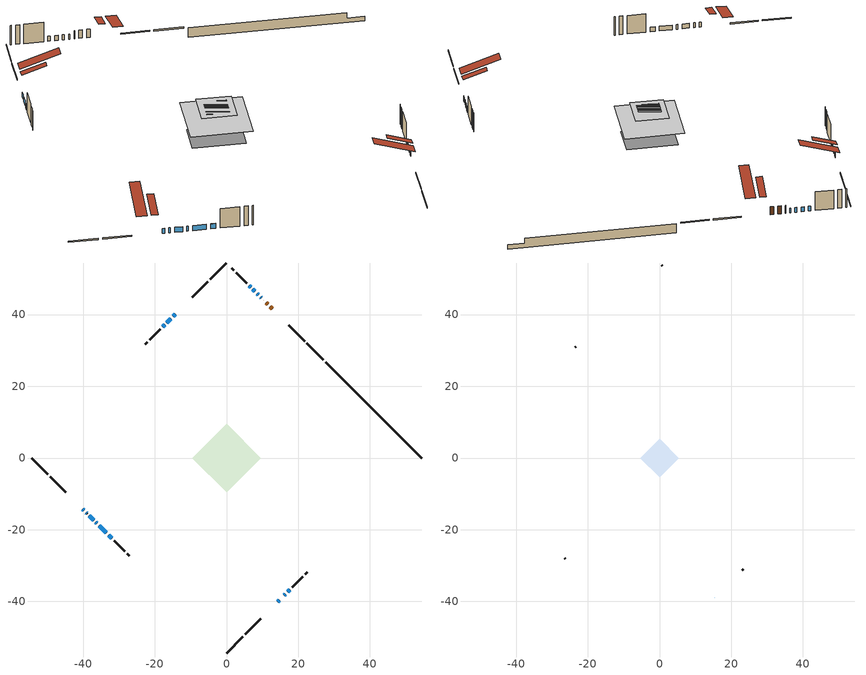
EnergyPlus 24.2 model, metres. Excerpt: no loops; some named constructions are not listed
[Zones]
conditioned space
 floor adiabatic (AdiabaticFloorConstruction): -9.52,0 0,9.52 9.52,0 0,-9.52 z3.51
 floor foundation (Slab1 construction): -6.68,1.51 -1.51,6.68 6.68,-1.51 1.51,-6.68 z-1.37
 wall outside (RimJoist1 construction): 0,-54.37 4.55,-49.82 / -54.37,0 -49.82,-4.55 / 0,54.37 -4.55,49.82 / 26.99,27.38 22.44,31.93 z1.07:1.37
 wall outside (RimJoist2 construction): 5.21,-49.17 9.62,-44.76 / -49.17,-5.21 -44.76,-9.62 / -5.21,49.17 -9.62,44.76 / 21.78,32.59 17.37,37 z1.07:1.37
 wall outside (AdiabaticWallConstruction 1): 12.75,41.63 12.21,42.16 / 11.56,42.82 11.05,43.33 / 10.39,43.98 10.36,44.02 z1.07:3.1
 wall outside (AdiabaticWallConstruction): 9.7,44.67 9.52,44.85 / 14.24,-40.13 14.76,-39.62 / 8.87,45.51 8.55,45.83 / -14.24,40.13 -14.84,39.54 / 16.12,-38.25 16.44,-37.93 / -40.13,-14.24 -39.79,-14.58 / -39.14,-15.23 -38.9,-15.48 / -38.24,-16.13 -37.07,-17.3 / -36.42,-17.96 -36.19,-18.18 / 7.89,46.48 7.38,46.99 / 6.72,47.65 6.34,48.03 / -15.49,38.88 -16.63,37.74 / 17.09,-37.28 17.61,-36.77 / -35.54,-18.84 -33.48,-20.89 / -32.82,-21.55 -32,-22.37 / -17.28,37.09 -17.8,36.57 z1.07:2.29
 wall outside (Wall1 construction): 18.26,-36.11 21.24,-33.13 / -31.35,-23.03 -28.37,-26.01 / -18.46,35.92 -21.44,32.94 / 5.69,48.69 2.71,51.67 z1.07:5.95
 wall outside (Wall2 construction): 21.9,-32.47 22.48,-31.9 / -27.71,-26.66 -27.14,-27.24 / -22.09,32.28 -22.67,31.71 / 2.05,52.32 1.48,52.9 z1.07:5.95
 wall foundation (FoundationWall1 construction): 27.65,26.73,-1.37 27.65,26.73,1.07 51.7,2.67,1.07 51.7,2.67,-0.31 54.37,0,-0.31 54.37,0,-1.37
 window (WindowConstruction 8): 9.7,44.67 9.52,44.85 z1.07:2.29
 window (WindowConstruction 7): 14.24,-40.13 14.76,-39.62 z1.07:2.29
 window (WindowConstruction 10): 8.86,45.51 8.55,45.82 z1.07:2.29
 window (WindowConstruction 11): -14.24,40.13 -14.84,39.54 z1.07:2.29
 window (WindowConstruction 12): 16.12,-38.25 16.44,-37.94 z1.07:2.29
 window (WindowConstruction 13): -40.13,-14.24 -39.79,-14.58 z1.07:2.29
 window (WindowConstruction 14): -39.14,-15.24 -38.9,-15.47 z1.07:2.29
 window (WindowConstruction 15): -38.24,-16.13 -37.07,-17.3 z1.07:2.29
 window (WindowConstruction 9): -36.42,-17.96 -36.19,-18.18 z1.07:2.29
 window (WindowConstruction): 7.89,46.48 7.38,46.99 z1.07:2.29
 window (WindowConstruction 1): 6.72,47.65 6.34,48.03 z1.07:2.29
 window (WindowConstruction 2): -15.49,38.88 -16.63,37.75 z1.07:2.29
 window (WindowConstruction 3): 17.1,-37.28 17.61,-36.77 z1.07:2.29
 window (WindowConstruction 4): -35.54,-18.84 -33.48,-20.89 z1.07:2.29
 window (WindowConstruction 5): -32.82,-21.55 -32.01,-22.37 z1.07:2.29
 window (WindowConstruction 6): -17.29,37.09 -17.8,36.58 z1.07:2.29
 door (Door): 12.75,41.63 12.21,42.16 z1.07:3.1
 door (Door 1): 11.56,42.82 11.05,43.33 z1.07:3.1
 door (Door 2): 10.39,43.98 10.36,44.02 z1.07:3.1
 ceiling adiabatic (AdiabaticFloorConstruction): 0,-9.52 9.52,0 0,9.52 -9.52,0 z3.51
 roof outside (Roof3 construction): 13.59,-40.79,5.95 9.76,-36.96,7.75 8.75,-37.97,7.75 12.58,-41.8,5.95; -40.79,-13.59,5.95 -36.96,-9.76,7.75 -37.97,-8.75,7.75 -41.8,-12.58,5.95; -13.59,40.79,5.95 -9.76,36.96,7.75 -8.75,37.97,7.75 -12.58,41.8,5.95; 13.4,40.97,5.95 9.57,37.14,7.75 10.58,36.13,7.75 14.41,39.96,5.95
attic - vented
 floor to conditioned space (Floor1 construction Reversed): -5.33,0 0,5.33 5.33,0 0,-5.33 z5.95
 floor to conditioned space (Floor2 construction Reversed): -3.56,0 0,3.56 3.56,0 0,-3.56 z5.95
 wall outside (AdiabaticWallConstruction): 15.41,-38.96 15.47,-38.91 z1.07:2.29
 wall outside (Wall3 construction): 23.13,-31.24 23.29,-31.08 / -26.48,-27.89 -26.32,-28.06 / -23.32,31.05 -23.48,30.89 / 0.82,53.56 0.66,53.72 z1.07:5.95
 window (WindowConstruction 16): 15.41,-38.96 15.47,-38.91 z1.07:2.29
 roof outside (Roof1 construction): 11.92,-42.45,5.95 5.68,-36.21,8.89 4.03,-37.86,8.89 10.28,-44.1,5.95; -42.45,-11.92,5.95 -36.21,-5.68,8.89 -37.86,-4.03,8.89 -44.1,-10.28,5.95; -11.92,42.45,5.95 -5.68,36.21,8.89 -4.03,37.86,8.89 -10.28,44.1,5.95; 15.07,39.3,5.95 8.83,33.06,8.89 10.47,31.42,8.89 16.72,37.66,5.95
[Material] Roughness=Rough; Thermal Absorptance=0.9
Name | Thickness {m} | Conductivity {W/m-K} | Density {kg/m3} | Specific Heat {J/kg-K} | Solar Absorptance | Visible Absorptance
ceiling loosefill ins | 0.0846667 | 0.0480833 | 16.02 | 1046.75 | 0.7 | 0.7
ceiling stud and cavity | 0.0889 | 42.3981 | 6.31874 | 1174.65 | 0.7 | 0.7
ceiling stud and cavity 1 | 0.1397 | 0.610272 | 65.682 | 1177.47 | 0.7 | 0.7
gypsum board | 0.0127 | 0.160291 | 801 | 837.4 | 0.6 | 0.6
gypsum board 1 | 0.00254 | 0.160291 | 801 | 837.4 | 0.6 | 0.6
[Construction]
Floor1 construction: ceiling stud and cavity, gypsum board 1
Floor2 construction: ceiling loosefill ins, ceiling stud and cavity 1, gypsum board
[EnergyManagementSystem:Program]
infil_program: Set p_m = 0.14; Set p_s = 0.22; Set s_m = 270; Set s_s = 370; Set z_m = 9.99744; Set z_s = 5.617032498853011; Set f_t = (((s_m/z_m)^p_m)*((z_s/s_s)^p_s)); Set Tdiff = tin_s-tout_s; Set dT = @Abs Tdiff; Set c = 0.118; Set Cs = 0.1053; Set Cw = 0.1515; Set n = 0.65; Set sft = (f_t*0.54); Set temp1 = ((c*Cw)*((sft*site_vw_s)^(2*n)))^2; Set Qinf = (((c*Cs*(dT^n))^2)+temp1)^0.5; Set Qinf = (@Max Qinf 0); Set mech_vent_house_fan_sensible_load_act = 0.0; Set mech_vent_house_fan_latent_load_act = 0.0; Set OASupInPb = out_pb_s; Set OASupInTemp = tout_s; Set OASupInW = out_wt_s; Set OASupRho = (@RhoAirFnPbTdbW OASupInPb OASupInTemp OASupInW); Set OASupCp = (@CpAirFnW OASupInW); Set OASupInEnth = (@HFnTdbW OASupInTemp OASupInW); Set ZoneTemp = tin_s; Set ZoneW = win_s; Set ZoneCp = (@CpAirFnW ZoneW); Set ZoneAirEnth = (@HFnTdbW ZoneTemp ZoneW); Set mech_vent_house_fan_cfis_act = 0.0; Set QWHV_cfis_sup = 0.0; Set QWHV_cfis_suppl_sup = 0.0; Set QWHV_cfis_suppl_exh = 0.0; Set Qrange = 0; Set Qbath = 0; Set Qbath = Qbath + 0.066 * mech_vent_bath_fan_0_sch_s; Set Qbath = Qbath + 0.066 * mech_vent_bath_fan_1_sch_s; Set Qdryer = 0; Set Qdryer = Qdryer + 0.00308 * clothes_dryer_exhaust_0_sch_s; Set QWHV_sup = 0.0; Set QWHV_exh = 0.0; Set Qsupply = QWHV_sup + QWHV_cfis_sup + QWHV_cfis_suppl_sup; Set Qexhaust = Qrange + Qbath + Qdryer + QWHV_exh + QWHV_cfis_suppl_exh; Set Qfan = (@Max Qexhaust Qsupply); Set Qducts = 0; If Qducts < 0; Set Qsupply = Qsupply - Qducts; Else; Set Qexhaust = Qexhaust + Qducts; EndIf; Set Qfan_with_ducts = (@Max Qexhaust Qsupply); Set Qimb = (@Abs (Qsupply - Qexhaust)); If Qinf + Qimb > 0; Set Qtot = Qfan_with_ducts + (Qinf^2) / (Qinf + Qimb); Else; Set Qtot = Qfan_with_ducts; EndIf; Set Qinf_adj = Qtot - Qfan; Set infil_flow_act = Qinf_adj; Set infil_program_Qinf = Qinf_adj; Set infil_program_Qfan = Qfan; Set Qload = Qfan; Set Effectiveness_Sens = 0.0; Set Effectiveness_Lat = 0.0; Set Fan_MFR = Qload * OASupRho; Set ZoneInEnth = OASupInEnth; Set ZoneInTemp = OASupInTemp; Set FanTotalToCond = Fan_MFR * (ZoneInEnth - ZoneAirEnth); Set FanSensToCond = Fan_MFR * ZoneCp * (ZoneInTemp - ZoneTemp); Set FanLatToCond = FanTotalToCond - FanSensToCond; Set mech_vent_house_fan_sensible_load_act = mech_vent_house_fan_sensible_load_act + FanSensToCond; Set mech_vent_house_fan_latent_load_act = mech_vent_house_fan_latent_load_act + FanLatToCond
natural_vent_program: Set Tin = tin_s; Set Tout = tout_s; Set Wout = out_wt_s; Set Pbar = out_pb_s; Set Phiout = (@RhFnTdbWPb Tout Wout Pbar); Set MaxHR = 0.0115; Set Tnvsp = (htg_sp_s + clg_sp_s) / 2; Set NVavail = natural_vent_s; Set ClgSsnAvail = cool_season; Set Qnv = 0; Set Qwhf = 0; Set whole_house_fan_mix_act = 0; Set whole_house_fan_act = 0; If ((Wout < MaxHR) && (Tin > Tout) && (Tin > Tnvsp) && (ClgSsnAvail > 0)); Set WHF_Flow = 0; Set Adj = (Tin-Tnvsp)/(Tin-Tout); Set Adj = (@Min Adj 1); Set Adj = (@Max Adj 0); If (WHF_Flow > 0); Set Qwhf = WHF_Flow*Adj; Set whole_house_fan_mix_act = WHF_Flow*Adj; Set WHF_W = 0; Set whole_house_fan_act = WHF_W*Adj; ElseIf (NVavail > 0); Set NVArea = 0.0; Set Cs = 0.00020659751346849877; Set Cw = 3.3647954689342065e-05; Set Tdiff = Tin-Tout; Set dT = (@Abs Tdiff); Set Vwind = site_vw_s; Set SGNV = NVArea*Adj*((((Cs*dT)+(Cw*(Vwind^2)))^0.5)/1000); Set MaxNV = 3.3588892822080005; Set Qnv = (@Min SGNV MaxNV); EndIf; EndIf; Set natural_vent_flow_act = Qnv; Set whole_house_fan_flow_act = Qwhf; Set natural_vent_program_Qnv = Qnv; Set natural_vent_program_Qwhf = Qwhf
total_airflows_program: Set total_infil_flow_rate = 0; Set total_mechvent_flow_rate = 0; Set total_natvent_flow_rate = 0; Set total_whf_flow_rate = 0; Set total_infil_flow_rate = total_infil_flow_rate + (infil_program_Qinf * 1); Set total_mechvent_flow_rate = total_mechvent_flow_rate + (infil_program_Qfan * 1); Set total_natvent_flow_rate = total_natvent_flow_rate + (natural_vent_program_Qnv * 1); Set total_whf_flow_rate = total_whf_flow_rate + (natural_vent_program_Qwhf * 1)
total_loads_program: Set loads_htg_tot = 0; Set loads_clg_tot = 0; If htg_load_cond > 0; Set loads_htg_tot = loads_htg_tot + (htg_load_cond - clg_load_cond) * 1.0; EndIf; Set loads_htg_tot = (@Max loads_htg_tot 0); If clg_load_cond > 0; Set loads_clg_tot = loads_clg_tot + (clg_load_cond - htg_load_cond) * 0.0; EndIf; Set loads_clg_tot = (@Max loads_clg_tot 0)
unit_heater_supply_fan_disaggregate_program: Set unit_heater_supply_fan_primary_htg = 0; If unit_heater_htg_coil_s > 0; Set unit_heater_supply_fan_primary_htg = unit_heater_supply_fan_s; EndIf
unmet_hours_program: Set htg_unmet_hours = 0; Set clg_unmet_hours = 0; Set unit_htg_unmet_hours = 0; If ((DayOfYear >= 1) && (DayOfYear <= 365)); Set unit_htg_unmet_hours = unit_htg_unmet_hours + conditioned_space_htg_unmet_s; If unit_htg_unmet_hours > htg_unmet_hours; Set htg_unmet_hours = unit_htg_unmet_hours; EndIf; EndIf
water_heater_EC_adj: If WarmupFlag == 0; Set dhw_e_cons = water_heater_energy + water_heater_on_cycle_parasitic + water_heater_off_cycle_parasitic; Set water_heater_ec_adj_act = 0.0 * dhw_e_cons / 1; EndIf
[EnergyManagementSystem:ProgramCallingManager]
boiler_hydronic_pump_disaggregate_program_calling_manager: EndOfSystemTimestepBeforeHVACReporting; boiler_hydronic_pump_disaggregate_program
boiler_hydronic_pump_power_program_calling_manager: EndOfSystemTimestepBeforeHVACReporting; boiler_hydronic_pump_power_program
component_loads_program_calling_manager: EndOfZoneTimestepAfterZoneReporting; component_loads_program
fridge_schedule_program_calling_manager: BeginZoneTimestepAfterInitHeatBalance; fridge_schedule_program
infil_program_calling_manager: BeginZoneTimestepAfterInitHeatBalance; infil_program
natural_vent_program_calling_manager: BeginZoneTimestepAfterInitHeatBalance; natural_vent_program
total_airflows_program_calling_manager: EndOfZoneTimestepAfterZoneReporting; total_airflows_program
total_loads_program_calling_manager: EndOfZoneTimestepAfterZoneReporting; total_loads_program
unit_heater_supply_fan_disaggregate_program_calling_manager: EndOfSystemTimestepBeforeHVACReporting; unit_heater_supply_fan_disaggregate_program
unmet_hours_program_calling_manager: EndOfZoneTimestepBeforeZoneReporting; unmet_hours_program
water_heater_EC_adj_ProgramManager: EndOfSystemTimestepBeforeHVACReporting; water_heater_EC_adj
[EnergyManagementSystem:OutputVariable] Type of Data in Variable=Summed
Name | EMS Variable | Update Frequency | EMS Program or Subroutine | Units
boiler hydronic pump disaggregate htg primary | boiler_hydronic_pump_primary_htg | SystemTimestep | boiler_hydronic_pump_disaggregate_program | J
unit heater supply fan disaggregate htg primary | unit_heater_supply_fan_primary_htg | SystemTimestep | unit_heater_supply_fan_disaggregate_program | J
loads_htg_tot_peakload_outvar; loads_htg_tot_annual_outvar; Energy Management System Output Variable 1; Energy Management System Output Variable 45 | loads_htg_tot | ZoneTimestep | total_loads_program | J
loads_clg_tot_peakload_outvar; loads_clg_tot_annual_outvar; Energy Management System Output Variable 2; Energy Management System Output Variable 46 | loads_clg_tot | ZoneTimestep | total_loads_program | J
htg_unmet_hours_annual_outvar; Energy Management System Output Variable 3 | htg_unmet_hours | ZoneTimestep | unmet_hours_program | hr
clg_unmet_hours_annual_outvar; Energy Management System Output Variable 4 | clg_unmet_hours | ZoneTimestep | unmet_hours_program | hr
loads_htg_roofs_annual_outvar; Energy Management System Output Variable 5 | loads_htg_roofs | ZoneTimestep | component_loads_program | J
loads_htg_ceilings_annual_outvar; Energy Management System Output Variable 6 | loads_htg_ceilings | ZoneTimestep | component_loads_program | J
loads_htg_walls_annual_outvar; Energy Management System Output Variable 7 | loads_htg_walls | ZoneTimestep | component_loads_program | J
loads_htg_rim_joists_annual_outvar; Energy Management System Output Variable 8 | loads_htg_rim_joists | ZoneTimestep | component_loads_program | J
loads_htg_foundation_walls_annual_outvar; Energy Management System Output Variable 9 | loads_htg_foundation_walls | ZoneTimestep | component_loads_program | J
loads_htg_doors_annual_outvar; Energy Management System Output Variable 10 | loads_htg_doors | ZoneTimestep | component_loads_program | J
loads_htg_windows_conduction_annual_outvar; Energy Management System Output Variable 11 | loads_htg_windows_conduction | ZoneTimestep | component_loads_program | J
loads_htg_windows_solar_annual_outvar; Energy Management System Output Variable 12 | loads_htg_windows_solar | ZoneTimestep | component_loads_program | J
loads_htg_skylights_conduction_annual_outvar; Energy Management System Output Variable 13 | loads_htg_skylights_conduction | ZoneTimestep | component_loads_program | J
loads_htg_skylights_solar_annual_outvar; Energy Management System Output Variable 14 | loads_htg_skylights_solar | ZoneTimestep | component_loads_program | J
loads_htg_floors_annual_outvar; Energy Management System Output Variable 15 | loads_htg_floors | ZoneTimestep | component_loads_program | J
loads_htg_slabs_annual_outvar; Energy Management System Output Variable 16 | loads_htg_slabs | ZoneTimestep | component_loads_program | J
loads_htg_internal_mass_annual_outvar; Energy Management System Output Variable 17 | loads_htg_internal_mass | ZoneTimestep | component_loads_program | J
loads_htg_infil_annual_outvar; Energy Management System Output Variable 18 | loads_htg_infil | ZoneTimestep | component_loads_program | J
loads_htg_natvent_annual_outvar; Energy Management System Output Variable 19 | loads_htg_natvent | ZoneTimestep | component_loads_program | J
loads_htg_mechvent_annual_outvar; Energy Management System Output Variable 20 | loads_htg_mechvent | ZoneTimestep | component_loads_program | J
loads_htg_whf_annual_outvar; Energy Management System Output Variable 21 | loads_htg_whf | ZoneTimestep | component_loads_program | J
loads_htg_ducts_annual_outvar; Energy Management System Output Variable 22 | loads_htg_ducts | ZoneTimestep | component_loads_program | J
loads_htg_intgains_annual_outvar; Energy Management System Output Variable 23 | loads_htg_intgains | ZoneTimestep | component_loads_program | J
loads_htg_lighting_annual_outvar; Energy Management System Output Variable 24 | loads_htg_lighting | ZoneTimestep | component_loads_program | J
loads_clg_roofs_annual_outvar; Energy Management System Output Variable 25 | loads_clg_roofs | ZoneTimestep | component_loads_program | J
loads_clg_ceilings_annual_outvar; Energy Management System Output Variable 26 | loads_clg_ceilings | ZoneTimestep | component_loads_program | J
loads_clg_walls_annual_outvar; Energy Management System Output Variable 27 | loads_clg_walls | ZoneTimestep | component_loads_program | J
loads_clg_rim_joists_annual_outvar; Energy Management System Output Variable 28 | loads_clg_rim_joists | ZoneTimestep | component_loads_program | J
loads_clg_foundation_walls_annual_outvar; Energy Management System Output Variable 29 | loads_clg_foundation_walls | ZoneTimestep | component_loads_program | J
loads_clg_doors_annual_outvar; Energy Management System Output Variable 30 | loads_clg_doors | ZoneTimestep | component_loads_program | J
loads_clg_windows_conduction_annual_outvar; Energy Management System Output Variable 31 | loads_clg_windows_conduction | ZoneTimestep | component_loads_program | J
loads_clg_windows_solar_annual_outvar; Energy Management System Output Variable 32 | loads_clg_windows_solar | ZoneTimestep | component_loads_program | J
loads_clg_skylights_conduction_annual_outvar; Energy Management System Output Variable 33 | loads_clg_skylights_conduction | ZoneTimestep | component_loads_program | J
loads_clg_skylights_solar_annual_outvar; Energy Management System Output Variable 34 | loads_clg_skylights_solar | ZoneTimestep | component_loads_program | J
loads_clg_floors_annual_outvar; Energy Management System Output Variable 35 | loads_clg_floors | ZoneTimestep | component_loads_program | J
loads_clg_slabs_annual_outvar; Energy Management System Output Variable 36 | loads_clg_slabs | ZoneTimestep | component_loads_program | J
loads_clg_internal_mass_annual_outvar; Energy Management System Output Variable 37 | loads_clg_internal_mass | ZoneTimestep | component_loads_program | J
loads_clg_infil_annual_outvar; Energy Management System Output Variable 38 | loads_clg_infil | ZoneTimestep | component_loads_program | J
loads_clg_natvent_annual_outvar; Energy Management System Output Variable 39 | loads_clg_natvent | ZoneTimestep | component_loads_program | J
loads_clg_mechvent_annual_outvar; Energy Management System Output Variable 40 | loads_clg_mechvent | ZoneTimestep | component_loads_program | J
loads_clg_whf_annual_outvar; Energy Management System Output Variable 41 | loads_clg_whf | ZoneTimestep | component_loads_program | J
loads_clg_ducts_annual_outvar; Energy Management System Output Variable 42 | loads_clg_ducts | ZoneTimestep | component_loads_program | J
loads_clg_intgains_annual_outvar; Energy Management System Output Variable 43 | loads_clg_intgains | ZoneTimestep | component_loads_program | J
loads_clg_lighting_annual_outvar; Energy Management System Output Variable 44 | loads_clg_lighting | ZoneTimestep | component_loads_program | J
[Schedule:Day:Interval]
interior lighting schedule day: No, 01:00, 0.108182, 04:00, 0.0901515, 05:00, 0.0991667, 06:00, 0.162273, 07:00, 0.270455, 08:00, 0.342576, 10:00, 0.369621, 11:00, 0.351591, 12:00, 0.333561, 13:00, 0.324545, 14:00, 0.31553, 15:00, 0.333561, 16:00, 0.369621, 17:00, 0.450758, 18:00, 0.585985, 19:00, 0.775303, 20:00, 0.955606, 21:00, 0.991667, 22:00, 0.712197, 23:00, 0.360606, 24:00, 0.162273
interior lighting schedule day 1: No, 01:00, 0.100909, 04:00, 0.0840909, 05:00, 0.0925, 06:00, 0.151364, 07:00, 0.252273, 08:00, 0.319545, 10:00, 0.344773, 11:00, 0.327955, 12:00, 0.311136, 13:00, 0.302727, 14:00, 0.294318, 15:00, 0.311136, 16:00, 0.344773, 17:00, 0.420455, 18:00, 0.546591, 19:00, 0.723182, 20:00, 0.891364, 21:00, 0.925, 22:00, 0.664318, 23:00, 0.336364, 24:00, 0.151364
interior lighting schedule day 2: No, 01:00, 0.0927273, 04:00, 0.0772727, 05:00, 0.085, 06:00, 0.139091, 07:00, 0.231818, 08:00, 0.293636, 10:00, 0.316818, 11:00, 0.301364, 12:00, 0.285909, 13:00, 0.278182, 14:00, 0.270455, 15:00, 0.285909, 16:00, 0.316818, 17:00, 0.386364, 18:00, 0.502273, 19:00, 0.664545, 20:00, 0.819091, 21:00, 0.85, 22:00, 0.610455, 23:00, 0.309091, 24:00, 0.139091
interior lighting schedule day 3: No, 01:00, 0.0845455, 04:00, 0.0704545, 05:00, 0.0775, 06:00, 0.126818, 07:00, 0.211364, 08:00, 0.267727, 10:00, 0.288864, 11:00, 0.274773, 12:00, 0.260682, 13:00, 0.253636, 14:00, 0.246591, 15:00, 0.260682, 16:00, 0.288864, 17:00, 0.352273, 18:00, 0.457955, 19:00, 0.605909, 20:00, 0.746818, 21:00, 0.775, 22:00, 0.556591, 23:00, 0.281818, 24:00, 0.126818
interior lighting schedule day 4: No, 01:00, 0.0763636, 04:00, 0.0636364, 05:00, 0.07, 06:00, 0.114545, 07:00, 0.190909, 08:00, 0.241818, 10:00, 0.260909, 11:00, 0.248182, 12:00, 0.235455, 13:00, 0.229091, 14:00, 0.222727, 15:00, 0.235455, 16:00, 0.260909, 17:00, 0.318182, 18:00, 0.413636, 19:00, 0.547273, 20:00, 0.674545, 21:00, 0.7, 22:00, 0.502727, 23:00, 0.254545, 24:00, 0.114545
interior lighting schedule day 5: No, 01:00, 0.0727273, 04:00, 0.0606061, 05:00, 0.0666667, 06:00, 0.109091, 07:00, 0.181818, 08:00, 0.230303, 10:00, 0.248485, 11:00, 0.236364, 12:00, 0.224242, 13:00, 0.218182, 14:00, 0.212121, 15:00, 0.224242, 16:00, 0.248485, 17:00, 0.30303, 18:00, 0.393939, 19:00, 0.521212, 20:00, 0.642424, 21:00, 0.666667, 22:00, 0.478788, 23:00, 0.242424, 24:00, 0.109091
interior lighting schedule day 6: No, 01:00, 0.0745455, 04:00, 0.0621212, 05:00, 0.0683333, 06:00, 0.111818, 07:00, 0.186364, 08:00, 0.236061, 10:00, 0.254697, 11:00, 0.242273, 12:00, 0.229848, 13:00, 0.223636, 14:00, 0.217424, 15:00, 0.229848, 16:00, 0.254697, 17:00, 0.310606, 18:00, 0.403788, 19:00, 0.534242, 20:00, 0.658485, 21:00, 0.683333, 22:00, 0.490758, 23:00, 0.248485, 24:00, 0.111818
interior lighting schedule day 7: No, 01:00, 0.08, 04:00, 0.0666667, 05:00, 0.0733333, 06:00, 0.12, 07:00, 0.2, 08:00, 0.253333, 10:00, 0.273333, 11:00, 0.26, 12:00, 0.246667, 13:00, 0.24, 14:00, 0.233333, 15:00, 0.246667, 16:00, 0.273333, 17:00, 0.333333, 18:00, 0.433333, 19:00, 0.573333, 20:00, 0.706667, 21:00, 0.733333, 22:00, 0.526667, 23:00, 0.266667, 24:00, 0.12
interior lighting schedule day 8: No, 01:00, 0.0890909, 04:00, 0.0742424, 05:00, 0.0816667, 06:00, 0.133636, 07:00, 0.222727, 08:00, 0.282121, 10:00, 0.304394, 11:00, 0.289545, 12:00, 0.274697, 13:00, 0.267273, 14:00, 0.259848, 15:00, 0.274697, 16:00, 0.304394, 17:00, 0.371212, 18:00, 0.482576, 19:00, 0.638485, 20:00, 0.78697, 21:00, 0.816667, 22:00, 0.586515, 23:00, 0.29697, 24:00, 0.133636
interior lighting schedule day 9: No, 01:00, 0.0972727, 04:00, 0.0810606, 05:00, 0.0891667, 06:00, 0.145909, 07:00, 0.243182, 08:00, 0.30803, 10:00, 0.332348, 11:00, 0.316136, 12:00, 0.299924, 13:00, 0.291818, 14:00, 0.283712, 15:00, 0.299924, 16:00, 0.332348, 17:00, 0.405303, 18:00, 0.526894, 19:00, 0.697121, 20:00, 0.859242, 21:00, 0.891667, 22:00, 0.640379, 23:00, 0.324242, 24:00, 0.145909
interior lighting schedule day 10: No, 01:00, 0.105455, 04:00, 0.0878788, 05:00, 0.0966667, 06:00, 0.158182, 07:00, 0.263636, 08:00, 0.333939, 10:00, 0.360303, 11:00, 0.342727, 12:00, 0.325152, 13:00, 0.316364, 14:00, 0.307576, 15:00, 0.325152, 16:00, 0.360303, 17:00, 0.439394, 18:00, 0.571212, 19:00, 0.755758, 20:00, 0.931515, 21:00, 0.966667, 22:00, 0.694242, 23:00, 0.351515, 24:00, 0.158182
interior lighting schedule day 11: No, 01:00, 0.109091, 04:00, 0.0909091, 05:00, 0.1, 06:00, 0.163636, 07:00, 0.272727, 08:00, 0.345455, 10:00, 0.372727, 11:00, 0.354545, 12:00, 0.336364, 13:00, 0.327273, 14:00, 0.318182, 15:00, 0.336364, 16:00, 0.372727, 17:00, 0.454545, 18:00, 0.590909, 19:00, 0.781818, 20:00, 0.963636, 21:00, 1, 22:00, 0.718182, 23:00, 0.363636, 24:00, 0.163636
interior lighting schedule default day; occupants schedule default day; clothes dryer schedule default day; cooking range schedule default day; mech vent bath fan 0 schedule default day; mech vent bath fan 1 schedule default day; misc plug loads schedule default day; general water use schedule default day; clothes dryer exhaust 0 schedule default day; cooling season schedule day; cooling season schedule day 2; cooling season schedule default day; exterior lighting schedule default day; natural vent schedule default day: No, 24:00, 0
occupants schedule day: No, 05:00, 0.426829, 06:00, 0.719512, 07:00, 1, 08:00, 0.670732, 09:00, 0.329268, 14:00, 0.170732, 15:00, 0.231707, 16:00, 0.329268, 17:00, 0.5, 18:00, 0.670732, 19:00, 0.829268, 21:00, 1, 22:00, 0.853659, 23:00, 0.646341, 24:00, 0.426829
clothes dryer schedule day; clothes dryer exhaust 0 schedule day: No, 01:00, 0.123457, 02:00, 0.0740741, 03:00, 0.0493827, 04:00, 0.0246914, 05:00, 0.0493827, 06:00, 0.0740741, 07:00, 0.197531, 08:00, 0.395062, 09:00, 0.592593, 10:00, 0.839506, 11:00, 0.962963, 12:00, 1, 13:00, 0.91358, 14:00, 0.82716, 15:00, 0.716049, 16:00, 0.753086, 17:00, 0.679012, 18:00, 0.666667, 20:00, 0.62963, 21:00, 0.641975, 22:00, 0.666667, 23:00, 0.54321, 24:00, 0.296296
cooking range schedule day: No, 05:00, 0.0597015, 06:00, 0.11194, 07:00, 0.171642, 08:00, 0.291045, 11:00, 0.343284, 12:00, 0.402985, 13:00, 0.462687, 14:00, 0.343284, 15:00, 0.291045, 16:00, 0.402985, 17:00, 0.567164, 18:00, 1, 19:00, 0.850746, 20:00, 0.432836, 21:00, 0.291045, 22:00, 0.231343, 23:00, 0.171642, 24:00, 0.11194
mech vent bath fan 0 schedule day; mech vent bath fan 1 schedule day: No, 07:00, 0, 08:00, 1, 09:00, 0.2, 24:00, 0
misc plug loads schedule day: No, 06:00, 0.705882, 07:00, 0.745098, 08:00, 0.803922, 15:00, 0.823529, 16:00, 0.862745, 17:00, 0.921569, 18:00, 0.980392, 19:00, 1, 20:00, 0.980392, 21:00, 0.941176, 22:00, 0.862745, 23:00, 0.784314, 24:00, 0.72549
general water use schedule day: No, 01:00, 0.315068, 03:00, 0.287671, 04:00, 0.342466, 05:00, 0.369863, 06:00, 0.520548, 07:00, 0.60274, 08:00, 0.534247, 10:00, 0.506849, 11:00, 0.465753, 14:00, 0.479452, 15:00, 0.534247, 16:00, 0.589041, 17:00, 0.69863, 18:00, 0.876712, 19:00, 0.890411, 20:00, 0.986301, 21:00, 1, 22:00, 0.863014, 23:00, 0.616438, 24:00, 0.465753
cooling season schedule day 1: No, 24:00, 1
exterior lighting schedule day: No, 01:00, 0.566667, 03:00, 0.524167, 05:00, 0.495833, 06:00, 0.5525, 07:00, 0.623333, 08:00, 0.580833, 09:00, 0.439167, 10:00, 0.354167, 12:00, 0.34, 13:00, 0.354167, 14:00, 0.396667, 15:00, 0.425, 16:00, 0.495833, 17:00, 0.623333, 18:00, 0.793333, 19:00, 0.906667, 20:00, 0.963333, 21:00, 0.991667, 22:00, 0.920833, 23:00, 0.793333, 24:00, 0.665833
exterior lighting schedule day 1: No, 01:00, 0.528571, 03:00, 0.488929, 05:00, 0.4625, 06:00, 0.515357, 07:00, 0.581429, 08:00, 0.541786, 09:00, 0.409643, 10:00, 0.330357, 12:00, 0.317143, 13:00, 0.330357, 14:00, 0.37, 15:00, 0.396429, 16:00, 0.4625, 17:00, 0.581429, 18:00, 0.74, 19:00, 0.845714, 20:00, 0.898571, 21:00, 0.925, 22:00, 0.858929, 23:00, 0.74, 24:00, 0.621071
exterior lighting schedule day 10: No, 01:00, 0.552381, 03:00, 0.510952, 05:00, 0.483333, 06:00, 0.538571, 07:00, 0.607619, 08:00, 0.56619, 09:00, 0.428095, 10:00, 0.345238, 12:00, 0.331429, 13:00, 0.345238, 14:00, 0.386667, 15:00, 0.414286, 16:00, 0.483333, 17:00, 0.607619, 18:00, 0.773333, 19:00, 0.88381, 20:00, 0.939048, 21:00, 0.966667, 22:00, 0.897619, 23:00, 0.773333, 24:00, 0.649048
exterior lighting schedule day 11: No, 01:00, 0.571429, 03:00, 0.528571, 05:00, 0.5, 06:00, 0.557143, 07:00, 0.628571, 08:00, 0.585714, 09:00, 0.442857, 10:00, 0.357143, 12:00, 0.342857, 13:00, 0.357143, 14:00, 0.4, 15:00, 0.428571, 16:00, 0.5, 17:00, 0.628571, 18:00, 0.8, 19:00, 0.914286, 20:00, 0.971429, 21:00, 1, 22:00, 0.928571, 23:00, 0.8, 24:00, 0.671429
exterior lighting schedule day 2: No, 01:00, 0.485714, 03:00, 0.449286, 05:00, 0.425, 06:00, 0.473571, 07:00, 0.534286, 08:00, 0.497857, 09:00, 0.376429, 10:00, 0.303571, 12:00, 0.291429, 13:00, 0.303571, 14:00, 0.34, 15:00, 0.364286, 16:00, 0.425, 17:00, 0.534286, 18:00, 0.68, 19:00, 0.777143, 20:00, 0.825714, 21:00, 0.85, 22:00, 0.789286, 23:00, 0.68, 24:00, 0.570714
exterior lighting schedule day 3: No, 01:00, 0.442857, 03:00, 0.409643, 05:00, 0.3875, 06:00, 0.431786, 07:00, 0.487143, 08:00, 0.453929, 09:00, 0.343214, 10:00, 0.276786, 12:00, 0.265714, 13:00, 0.276786, 14:00, 0.31, 15:00, 0.332143, 16:00, 0.3875, 17:00, 0.487143, 18:00, 0.62, 19:00, 0.708571, 20:00, 0.752857, 21:00, 0.775, 22:00, 0.719643, 23:00, 0.62, 24:00, 0.520357
exterior lighting schedule day 4: No, 01:00, 0.4, 03:00, 0.37, 05:00, 0.35, 06:00, 0.39, 07:00, 0.44, 08:00, 0.41, 09:00, 0.31, 10:00, 0.25, 12:00, 0.24, 13:00, 0.25, 14:00, 0.28, 15:00, 0.3, 16:00, 0.35, 17:00, 0.44, 18:00, 0.56, 19:00, 0.64, 20:00, 0.68, 21:00, 0.7, 22:00, 0.65, 23:00, 0.56, 24:00, 0.47
exterior lighting schedule day 5: No, 01:00, 0.380952, 03:00, 0.352381, 05:00, 0.333333, 06:00, 0.371429, 07:00, 0.419048, 08:00, 0.390476, 09:00, 0.295238, 10:00, 0.238095, 12:00, 0.228571, 13:00, 0.238095, 14:00, 0.266667, 15:00, 0.285714, 16:00, 0.333333, 17:00, 0.419048, 18:00, 0.533333, 19:00, 0.609524, 20:00, 0.647619, 21:00, 0.666667, 22:00, 0.619048, 23:00, 0.533333, 24:00, 0.447619
exterior lighting schedule day 6: No, 01:00, 0.390476, 03:00, 0.36119, 05:00, 0.341667, 06:00, 0.380714, 07:00, 0.429524, 08:00, 0.400238, 09:00, 0.302619, 10:00, 0.244048, 12:00, 0.234286, 13:00, 0.244048, 14:00, 0.273333, 15:00, 0.292857, 16:00, 0.341667, 17:00, 0.429524, 18:00, 0.546667, 19:00, 0.624762, 20:00, 0.66381, 21:00, 0.683333, 22:00, 0.634524, 23:00, 0.546667, 24:00, 0.45881
exterior lighting schedule day 7: No, 01:00, 0.419048, 03:00, 0.387619, 05:00, 0.366667, 06:00, 0.408571, 07:00, 0.460952, 08:00, 0.429524, 09:00, 0.324762, 10:00, 0.261905, 12:00, 0.251429, 13:00, 0.261905, 14:00, 0.293333, 15:00, 0.314286, 16:00, 0.366667, 17:00, 0.460952, 18:00, 0.586667, 19:00, 0.670476, 20:00, 0.712381, 21:00, 0.733333, 22:00, 0.680952, 23:00, 0.586667, 24:00, 0.492381
exterior lighting schedule day 8: No, 01:00, 0.466667, 03:00, 0.431667, 05:00, 0.408333, 06:00, 0.455, 07:00, 0.513333, 08:00, 0.478333, 09:00, 0.361667, 10:00, 0.291667, 12:00, 0.28, 13:00, 0.291667, 14:00, 0.326667, 15:00, 0.35, 16:00, 0.408333, 17:00, 0.513333, 18:00, 0.653333, 19:00, 0.746667, 20:00, 0.793333, 21:00, 0.816667, 22:00, 0.758333, 23:00, 0.653333, 24:00, 0.548333
exterior lighting schedule day 9: No, 01:00, 0.509524, 03:00, 0.47131, 05:00, 0.445833, 06:00, 0.496786, 07:00, 0.560476, 08:00, 0.522262, 09:00, 0.394881, 10:00, 0.318452, 12:00, 0.305714, 13:00, 0.318452, 14:00, 0.356667, 15:00, 0.382143, 16:00, 0.445833, 17:00, 0.560476, 18:00, 0.713333, 19:00, 0.815238, 20:00, 0.86619, 21:00, 0.891667, 22:00, 0.827976, 23:00, 0.713333, 24:00, 0.59869
[Schedule:Week:Daily]
clothes dryer exhaust 0 schedule Week Rule - Jan1-Dec31: clothes dryer exhaust 0 schedule day, clothes dryer exhaust 0 schedule day, clothes dryer exhaust 0 schedule day, clothes dryer exhaust 0 schedule day, clothes dryer exhaust 0 schedule day, clothes dryer exhaust 0 schedule day, clothes dryer exhaust 0 schedule day, clothes dryer exhaust 0 schedule default day, clothes dryer exhaust 0 schedule default day, clothes dryer exhaust 0 schedule default day, clothes dryer exhaust 0 schedule default day, clothes dryer exhaust 0 schedule default day
cooling season schedule Week Rule - Jan1-May26: cooling season schedule day, cooling season schedule day, cooling season schedule day, cooling season schedule day, cooling season schedule day, cooling season schedule day, cooling season schedule day, cooling season schedule default day, cooling season schedule default day, cooling season schedule default day, cooling season schedule default day, cooling season schedule default day
cooling season schedule Week Rule - May27-Jun2: cooling season schedule day, cooling season schedule day, cooling season schedule day, cooling season schedule day, cooling season schedule day, cooling season schedule day 1, cooling season schedule day 1, cooling season schedule default day, cooling season schedule default day, cooling season schedule default day, cooling season schedule default day, cooling season schedule default day
cooling season schedule Week Rule - Jun3-Aug25: cooling season schedule day 1, cooling season schedule day 1, cooling season schedule day 1, cooling season schedule day 1, cooling season schedule day 1, cooling season schedule day 1, cooling season schedule day 1, cooling season schedule default day, cooling season schedule default day, cooling season schedule default day, cooling season schedule default day, cooling season schedule default day
cooling season schedule Week Rule - Aug26-Sep1: cooling season schedule day 1, cooling season schedule day 1, cooling season schedule day 1, cooling season schedule day 1, cooling season schedule day 1, cooling season schedule day 1, cooling season schedule day 2, cooling season schedule default day, cooling season schedule default day, cooling season schedule default day, cooling season schedule default day, cooling season schedule default day
cooling season schedule Week Rule - Sep2-Dec31: cooling season schedule day 2, cooling season schedule day 2, cooling season schedule day 2, cooling season schedule day 2, cooling season schedule day 2, cooling season schedule day 2, cooling season schedule day 2, cooling season schedule default day, cooling season schedule default day, cooling season schedule default day, cooling season schedule default day, cooling season schedule default day
exterior lighting schedule Week Rule - Sep2-Sep29: exterior lighting schedule day 8, exterior lighting schedule day 8, exterior lighting schedule day 8, exterior lighting schedule day 8, exterior lighting schedule day 8, exterior lighting schedule day 8, exterior lighting schedule day 8, exterior lighting schedule default day, exterior lighting schedule default day, exterior lighting schedule default day, exterior lighting schedule default day, exterior lighting schedule default day
exterior lighting schedule Week Rule - Sep30-Oct6: exterior lighting schedule day 8, exterior lighting schedule day 9, exterior lighting schedule day 9, exterior lighting schedule day 9, exterior lighting schedule day 9, exterior lighting schedule day 9, exterior lighting schedule day 9, exterior lighting schedule default day, exterior lighting schedule default day, exterior lighting schedule default day, exterior lighting schedule default day, exterior lighting schedule default day
exterior lighting schedule Week Rule - Oct7-Oct27: exterior lighting schedule day 9, exterior lighting schedule day 9, exterior lighting schedule day 9, exterior lighting schedule day 9, exterior lighting schedule day 9, exterior lighting schedule day 9, exterior lighting schedule day 9, exterior lighting schedule default day, exterior lighting schedule default day, exterior lighting schedule default day, exterior lighting schedule default day, exterior lighting schedule default day
exterior lighting schedule Week Rule - Oct28-Nov3: exterior lighting schedule day 9, exterior lighting schedule day 9, exterior lighting schedule day 9, exterior lighting schedule day 9, exterior lighting schedule day 10, exterior lighting schedule day 10, exterior lighting schedule day 10, exterior lighting schedule default day, exterior lighting schedule default day, exterior lighting schedule default day, exterior lighting schedule default day, exterior lighting schedule default day
exterior lighting schedule Week Rule - Nov4-Nov24: exterior lighting schedule day 10, exterior lighting schedule day 10, exterior lighting schedule day 10, exterior lighting schedule day 10, exterior lighting schedule day 10, exterior lighting schedule day 10, exterior lighting schedule day 10, exterior lighting schedule default day, exterior lighting schedule default day, exterior lighting schedule default day, exterior lighting schedule default day, exterior lighting schedule default day
exterior lighting schedule Week Rule - Nov25-Dec1: exterior lighting schedule day 10, exterior lighting schedule day 10, exterior lighting schedule day 10, exterior lighting schedule day 10, exterior lighting schedule day 10, exterior lighting schedule day 10, exterior lighting schedule day 11, exterior lighting schedule default day, exterior lighting schedule default day, exterior lighting schedule default day, exterior lighting schedule default day, exterior lighting schedule default day
exterior lighting schedule Week Rule - Dec2-Dec31: exterior lighting schedule day 11, exterior lighting schedule day 11, exterior lighting schedule day 11, exterior lighting schedule day 11, exterior lighting schedule day 11, exterior lighting schedule day 11, exterior lighting schedule day 11, exterior lighting schedule default day, exterior lighting schedule default day, exterior lighting schedule default day, exterior lighting schedule default day, exterior lighting schedule default day
natural vent schedule Week Rule - Jan1-Dec31: natural vent schedule default day, natural vent schedule default day, natural vent schedule default day, natural vent schedule default day, natural vent schedule default day, natural vent schedule default day, natural vent schedule default day, natural vent schedule default day, natural vent schedule default day, natural vent schedule default day, natural vent schedule default day, natural vent schedule default day
[Schedule:Year]
clothes dryer exhaust 0 schedule: clothes dryer exhaust 0 schedule Week Rule - Jan1-Dec31, 1, 1, 12, 31
cooling season schedule: cooling season schedule Week Rule - Jan1-May26, 1, 1, 5, 26, cooling season schedule Week Rule - May27-Jun2, 5, 27, 6, 2, cooling season schedule Week Rule - Jun3-Aug25, 6, 3, 8, 25, cooling season schedule Week Rule - Aug26-Sep1, 8, 26, 9, 1, cooling season schedule Week Rule - Sep2-Dec31, 9, 2, 12, 31
natural vent schedule: natural vent schedule Week Rule - Jan1-Dec31, 1, 1, 12, 31
